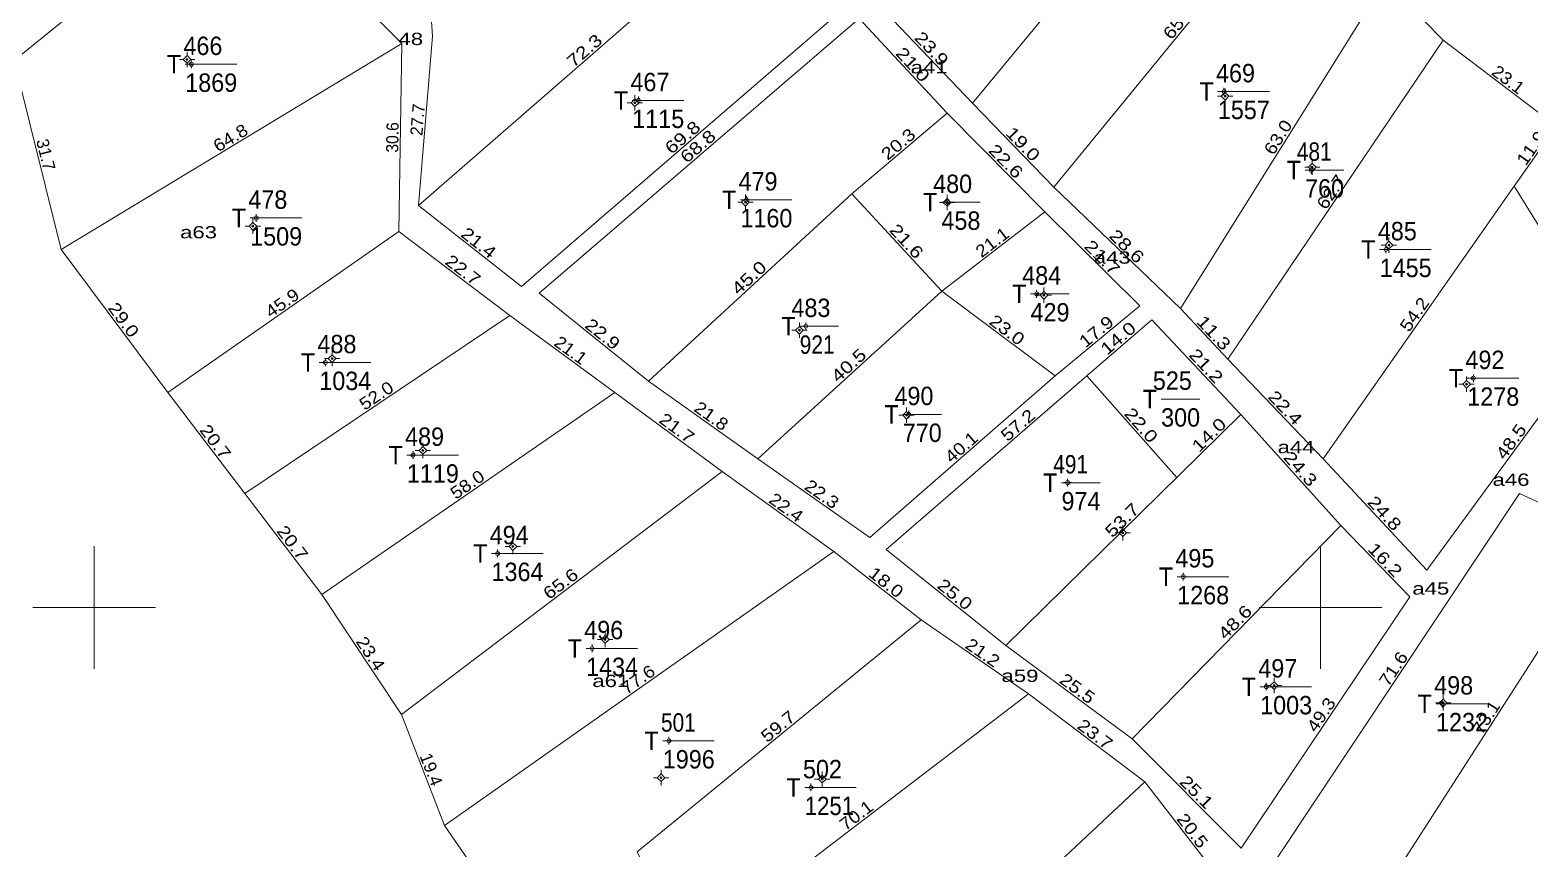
# Model space of a CAD drawing. Header units: metres. Extents: x 399620 to 400794, y 48506 to 49842.
# Drawn here: x 400189.5 to 400434.2, y 48960.7 to 49094.1 of the extents above; entities that cross this region are included whole.
import ezdxf
from ezdxf.enums import TextEntityAlignment as Align

# ---------------------------------------------------------------- set-up
doc = ezdxf.new("R2010")
doc.units = ezdxf.units.M
doc.header["$LTSCALE"] = 0.8
for name, color, linetype, lineweight in [('11', 7, 'Continuous', 13), ('15', 7, 'Continuous', 13), ('22', 7, 'Continuous', 13), ('51', 7, 'Continuous', 13), ('63', 7, 'Continuous', 13)]:
    doc.layers.add(name, color=color, linetype=linetype, lineweight=lineweight)
doc.layers.add('50', color=7, linetype='Continuous')

msp = doc.modelspace()

# ---------------------------------------------------------------- hatches: boundary and pattern name
at = {"layer": '11'}
for points in [[(400215.2851, 49089.3595, 1), (400214.9851, 49089.3595, 1)], [(400288.3284, 49082.2938, 1), (400288.0284, 49082.2938, 1)], [(400384.5849, 49083.3685, 1), (400384.2849, 49083.3685, 1)], [(400398.8105, 49071.7753, 1), (400398.5105, 49071.7753, 1)], [(400306.3466, 49066.0676, 1), (400306.0466, 49066.0676, 1)], [(400339.245, 49066.0302, 1), (400338.945, 49066.0302, 1)], [(400226.03, 49062.1646, 1), (400225.73, 49062.1646, 1)], [(400411.3141, 49059.0862, 1), (400411.0141, 49059.0862, 1)], [(400355.0214, 49050.9201, 1), (400354.7214, 49050.9201, 1)], [(400315.1576, 49045.2142, 1), (400314.8576, 49045.2142, 1)], [(400238.9547, 49040.5835, 1), (400238.6547, 49040.5835, 1)], [(400423.9511, 49036.4132, 1), (400423.6511, 49036.4132, 1)], [(400332.648, 49031.3638, 1), (400332.348, 49031.3638, 1)], [(400253.7593, 49025.6286, 1), (400253.4593, 49025.6286, 1)], [(400367.8973, 49012.1923, 1), (400367.5973, 49012.1923, 1)], [(400268.4357, 49009.9504, 1), (400268.1357, 49009.9504, 1)], [(400283.4917, 48994.8235, 1), (400283.1917, 48994.8235, 1)], [(400392.5766, 48987.2815, 1), (400392.2766, 48987.2815, 1)], [(400420.1489, 48984.4598, 1), (400419.8489, 48984.4598, 1)], [(400292.5887, 48972.2696, 1), (400292.2887, 48972.2696, 1)], [(400318.8747, 48972.0512, 1), (400318.5747, 48972.0512, 1)]]:
    msp.add_hatch(color=256, dxfattribs=at).paths.add_polyline_path(points)
at = {"layer": '51'}
for points in [[(400215.9244, 49088.5702, 1), (400215.7744, 49088.5702, 1)], [(400384.325, 49084.1152, 1), (400384.175, 49084.1152, 1)], [(400288.824, 49082.6706, 1), (400288.674, 49082.6706, 1)], [(400398.5562, 49071.3305, 1), (400398.4062, 49071.3305, 1)], [(400306.4685, 49066.4794, 1), (400306.3185, 49066.4794, 1)], [(400339.243, 49066.08, 1), (400339.093, 49066.08, 1)], [(400226.5174, 49063.5097, 1), (400226.3674, 49063.5097, 1)], [(400410.7181, 49058.37, 1), (400410.5681, 49058.37, 1)], [(400353.7698, 49051.1347, 1), (400353.6198, 49051.1347, 1)], [(400316.1346, 49045.87, 1), (400315.9846, 49045.87, 1)], [(400237.7835, 49039.9553, 1), (400237.6335, 49039.9553, 1)], [(400425.0013, 49037.3896, 1), (400424.8513, 49037.3896, 1)], [(400332.9351, 49031.4997, 1), (400332.7851, 49031.4997, 1)], [(400252.0738, 49024.8649, 1), (400251.9238, 49024.8649, 1)], [(400358.8228, 49020.3654, 1), (400358.6728, 49020.3654, 1)], [(400265.8728, 49008.83, 1), (400265.7228, 49008.83, 1)], [(400377.6995, 49005.0449, 1), (400377.5495, 49005.0449, 1)], [(400281.2979, 48993.3349, 1), (400281.1479, 48993.3349, 1)], [(400391.2249, 48987.1047, 1), (400391.0749, 48987.1047, 1)], [(400419.9065, 48984.33, 1), (400419.7565, 48984.33, 1)], [(400293.8062, 48978.2819, 1), (400293.6562, 48978.2819, 1)], [(400316.9632, 48970.6845, 1), (400316.8132, 48970.6845, 1)]]:
    msp.add_hatch(color=256, dxfattribs=at).paths.add_polyline_path(points)

# ---------------------------------------------------------------- linework, layer by layer
at = {"layer": '11'}
for p, q in [((400214.51, 49089.36), (400213.89, 49089.36)), ((400215.14, 49090.61), (400215.14, 49089.98)), ((400215.14, 49088.73), (400215.14, 49088.11)), ((400216.39, 49089.36), (400215.76, 49089.36)), ((400384.44, 49084.62), (400384.44, 49083.99)), ((400287.55, 49082.29), (400286.93, 49082.29)), ((400288.18, 49083.54), (400288.18, 49082.92)), ((400288.18, 49081.67), (400288.18, 49081.04)), ((400289.43, 49082.29), (400288.8, 49082.29)), ((400383.81, 49083.37), (400383.19, 49083.37)), ((400384.44, 49082.74), (400384.44, 49082.12)), ((400385.69, 49083.37), (400385.06, 49083.37)), ((400398.04, 49071.78), (400397.41, 49071.78)), ((400398.66, 49073.03), (400398.66, 49072.4)), ((400399.91, 49071.78), (400399.29, 49071.78)), ((400398.66, 49071.15), (400398.66, 49070.53)), ((400306.2, 49067.32), (400306.2, 49066.69)), ((400339.1, 49067.28), (400339.1, 49066.66)), ((400305.57, 49066.07), (400304.95, 49066.07)), ((400306.2, 49065.44), (400306.2, 49064.82)), ((400307.45, 49066.07), (400306.82, 49066.07)), ((400338.47, 49066.03), (400337.85, 49066.03)), ((400339.1, 49065.41), (400339.1, 49064.78)), ((400340.35, 49066.03), (400339.72, 49066.03)), ((400225.26, 49062.16), (400224.63, 49062.16)), ((400225.88, 49063.41), (400225.88, 49062.79)), ((400227.13, 49062.16), (400226.51, 49062.16)), ((400225.88, 49061.54), (400225.88, 49060.91)), ((400411.16, 49060.34), (400411.16, 49059.71)), ((400410.54, 49059.09), (400409.91, 49059.09)), ((400411.16, 49058.46), (400411.16, 49057.84)), ((400412.41, 49059.09), (400411.79, 49059.09)), ((400354.87, 49052.17), (400354.87, 49051.55)), ((400354.25, 49050.92), (400353.62, 49050.92)), ((400354.87, 49050.3), (400354.87, 49049.67)), ((400356.12, 49050.92), (400355.5, 49050.92)), ((400314.38, 49045.21), (400313.76, 49045.21)), ((400315.01, 49046.46), (400315.01, 49045.84)), ((400316.26, 49045.21), (400315.63, 49045.21)), ((400315.01, 49044.59), (400315.01, 49043.96)), ((400238.18, 49040.58), (400237.55, 49040.58)), ((400238.8, 49041.83), (400238.8, 49041.21)), ((400238.8, 49039.96), (400238.8, 49039.33)), ((400240.05, 49040.58), (400239.43, 49040.58)), ((400423.8, 49037.66), (400423.8, 49037.04)), ((400423.18, 49036.41), (400422.55, 49036.41)), ((400423.8, 49035.79), (400423.8, 49035.16)), ((400425.05, 49036.41), (400424.43, 49036.41)), ((400332.5, 49032.61), (400332.5, 49031.99)), ((400331.87, 49031.36), (400331.25, 49031.36)), ((400332.5, 49030.74), (400332.5, 49030.11)), ((400333.75, 49031.36), (400333.12, 49031.36)), ((400252.98, 49025.63), (400252.36, 49025.63)), ((400253.61, 49026.88), (400253.61, 49026.25)), ((400254.86, 49025.63), (400254.23, 49025.63)), ((400253.61, 49025), (400253.61, 49024.38)), ((400367.75, 49013.44), (400367.75, 49012.82)), ((400268.29, 49011.2), (400268.29, 49010.58)), ((400367.12, 49012.19), (400366.5, 49012.19)), ((400367.75, 49011.57), (400367.75, 49010.94)), ((400369, 49012.19), (400368.37, 49012.19)), ((400267.66, 49009.95), (400267.04, 49009.95)), ((400268.29, 49009.33), (400268.29, 49008.7)), ((400269.54, 49009.95), (400268.91, 49009.95)), ((400283.34, 48996.07), (400283.34, 48995.45)), ((400282.72, 48994.82), (400282.09, 48994.82)), ((400283.34, 48994.2), (400283.34, 48993.57)), ((400284.59, 48994.82), (400283.97, 48994.82)), ((400392.43, 48988.53), (400392.43, 48987.91)), ((400391.8, 48987.28), (400391.18, 48987.28)), ((400392.43, 48986.66), (400392.43, 48986.03)), ((400393.68, 48987.28), (400393.05, 48987.28)), ((400419.37, 48984.46), (400418.75, 48984.46)), ((400420, 48985.71), (400420, 48985.08)), ((400420, 48983.83), (400420, 48983.21)), ((400421.25, 48984.46), (400420.62, 48984.46)), ((400291.81, 48972.27), (400291.19, 48972.27)), ((400292.44, 48973.52), (400292.44, 48972.89)), ((400292.44, 48971.64), (400292.44, 48971.02)), ((400293.69, 48972.27), (400293.06, 48972.27)), ((400318.1, 48972.05), (400317.47, 48972.05)), ((400318.72, 48973.3), (400318.72, 48972.68)), ((400318.72, 48971.43), (400318.72, 48970.8)), ((400319.97, 48972.05), (400319.35, 48972.05))]:
    msp.add_line(p, q, dxfattribs=at)
for points in [[(400215.14, 49089.98), (400214.51, 49089.36), (400215.14, 49088.73), (400215.76, 49089.36)], [(400384.44, 49083.99), (400383.81, 49083.37), (400384.44, 49082.74), (400385.06, 49083.37)], [(400288.18, 49082.92), (400287.55, 49082.29), (400288.18, 49081.67), (400288.8, 49082.29)], [(400398.66, 49072.4), (400398.04, 49071.78), (400398.66, 49071.15), (400399.29, 49071.78)], [(400306.2, 49066.69), (400305.57, 49066.07), (400306.2, 49065.44), (400306.82, 49066.07)], [(400339.1, 49066.66), (400338.47, 49066.03), (400339.1, 49065.41), (400339.72, 49066.03)], [(400225.88, 49062.79), (400225.26, 49062.16), (400225.88, 49061.54), (400226.51, 49062.16)], [(400411.16, 49059.71), (400410.54, 49059.09), (400411.16, 49058.46), (400411.79, 49059.09)], [(400354.87, 49051.55), (400354.25, 49050.92), (400354.87, 49050.3), (400355.5, 49050.92)], [(400315.01, 49045.84), (400314.38, 49045.21), (400315.01, 49044.59), (400315.63, 49045.21)], [(400238.8, 49041.21), (400238.18, 49040.58), (400238.8, 49039.96), (400239.43, 49040.58)], [(400423.8, 49037.04), (400423.18, 49036.41), (400423.8, 49035.79), (400424.43, 49036.41)], [(400332.5, 49031.99), (400331.87, 49031.36), (400332.5, 49030.74), (400333.12, 49031.36)], [(400253.61, 49026.25), (400252.98, 49025.63), (400253.61, 49025), (400254.23, 49025.63)], [(400268.29, 49010.58), (400267.66, 49009.95), (400268.29, 49009.33), (400268.91, 49009.95)], [(400367.75, 49012.82), (400367.12, 49012.19), (400367.75, 49011.57), (400368.37, 49012.19)], [(400283.34, 48995.45), (400282.72, 48994.82), (400283.34, 48994.2), (400283.97, 48994.82)], [(400392.43, 48987.91), (400391.8, 48987.28), (400392.43, 48986.66), (400393.05, 48987.28)], [(400420, 48985.08), (400419.37, 48984.46), (400420, 48983.83), (400420.62, 48984.46)], [(400292.44, 48972.89), (400291.81, 48972.27), (400292.44, 48971.64), (400293.06, 48972.27)], [(400318.72, 48972.68), (400318.1, 48972.05), (400318.72, 48971.43), (400319.35, 48972.05)]]:
    msp.add_lwpolyline(points, close=True, dxfattribs=at)
for centre in [(400215.1351, 49089.3595), (400288.1784, 49082.2938), (400384.4349, 49083.3685), (400398.6605, 49071.7753), (400306.1966, 49066.0676), (400339.095, 49066.0302), (400225.88, 49062.1646), (400411.1641, 49059.0862), (400354.8714, 49050.9201), (400315.0076, 49045.2142), (400238.8047, 49040.5835), (400423.8011, 49036.4132), (400332.498, 49031.3638), (400253.6093, 49025.6286), (400367.7473, 49012.1923), (400268.2857, 49009.9504), (400283.3417, 48994.8235), (400392.4266, 48987.2815), (400419.9989, 48984.4598), (400292.4387, 48972.2696), (400318.7247, 48972.0512)]:
    msp.add_circle(centre, 0.15, dxfattribs=at)
at = {"layer": '15'}
for p, q in [((400214.85, 49088.57), (400223.25, 49088.57)), ((400383.25, 49084.12), (400391.65, 49084.12)), ((400287.75, 49082.67), (400296.15, 49082.67)), ((400397.48, 49071.33), (400403.78, 49071.33)), ((400305.39, 49066.48), (400313.79, 49066.48)), ((400338.17, 49066.08), (400344.47, 49066.08)), ((400225.44, 49063.51), (400233.84, 49063.51)), ((400409.64, 49058.37), (400418.04, 49058.37)), ((400352.7, 49051.14), (400359, 49051.14)), ((400315.06, 49045.87), (400321.36, 49045.87)), ((400236.71, 49039.96), (400245.11, 49039.96)), ((400423.93, 49037.39), (400432.33, 49037.39)), ((400374, 49034), (400380.3, 49034)), ((400331.86, 49031.5), (400338.16, 49031.5)), ((400251, 49024.86), (400259.4, 49024.86)), ((400357.75, 49020.36), (400364.05, 49020.36)), ((400264.8, 49008.83), (400273.2, 49008.83)), ((400376.62, 49005.04), (400385.02, 49005.04)), ((400280.22, 48993.34), (400288.62, 48993.34)), ((400390.15, 48987.1), (400398.55, 48987.1)), ((400418.83, 48984.33), (400427.23, 48984.33)), ((400292.73, 48978.28), (400301.13, 48978.28)), ((400315.89, 48970.68), (400324.29, 48970.68))]:
    msp.add_line(p, q, dxfattribs=at)
at = {"layer": '22'}
for p, q in [((400252.87, 49065.53), (400307.47, 49113.02)), ((400194.64, 49058.36), (400250.15, 49091.94)), ((400339.09, 49080.59), (400355.05, 49064.51)), ((400290.41, 49036.91), (400323.56, 49067.47)), ((400400.4, 49024.27), (400431.57, 49068.68)), ((400446.04, 49045.3), (400431.57, 49068.68)), ((400338.26, 49051.57), (400355.05, 49064.51)), ((400211.99, 49035.08), (400194.64, 49058.36)), ((400308.23, 49024.27), (400338.26, 49051.57)), ((400267.81, 49047.59), (400224.56, 49018.61)), ((400372.5, 49046.92), (400387.01, 49031.46)), ((400361.9, 49037.76), (400376.5, 49021.28)), ((400237.14, 49002.14), (400284.92, 49035.08)), ((400308.23, 49024.27), (400290.41, 49036.91)), ((400387.01, 49031.46), (400403.29, 49013.4)), ((400302.41, 49022.21), (400250.11, 48982.58)), ((400369.28, 48978.63), (400403.29, 49013.4)), ((400407.99, 48950.08), (400447.55, 49011.65)), ((400371.35, 48971.61), (400314.66, 48918.52))]:
    msp.add_line(p, q, dxfattribs=at)
for points in [[(400294.63, 49131.63), (400311.05, 49115.31), (400326.74, 49099.57), (400343.24, 49082.2), (400356.49, 49068.53), (400377.15, 49048.73), (400384.87, 49040.47), (400400.4, 49024.27)], [(400343.24, 49082.2), (400382.38, 49129.54), (400398.24, 49119.5)], [(400194.64, 49058.36), (400186.97, 49089.17), (400223.46, 49118.78)], [(400223.46, 49118.78), (400250.15, 49091.94), (400249.7, 49061.3), (400211.99, 49035.08), (400224.56, 49018.61), (400237.14, 49002.14)], [(400410.53, 49102.19), (400398.24, 49119.5), (400356.49, 49068.53)], [(400307.47, 49113.02), (400322.59, 49097.9), (400269.71, 49052.32), (400252.87, 49065.53)], [(400252.87, 49065.53), (400255.19, 49093.15), (400254.65, 49101.26)], [(400384.87, 49040.47), (400419.97, 49092.47), (400410.53, 49102.19), (400377.15, 49048.73)], [(400290.41, 49036.91), (400272.55, 49051.25), (400324.77, 49096.05), (400339.09, 49080.59)], [(400419.97, 49092.47), (400438.46, 49078.5), (400431.57, 49068.68)], [(400356.73, 49037.76), (400338.26, 49051.57), (400323.56, 49067.47), (400339.09, 49080.59)], [(400355.05, 49064.51), (400370.52, 49049.18), (400356.73, 49037.76)], [(400249.7, 49061.3), (400267.81, 49047.59), (400284.92, 49035.08), (400302.41, 49022.21), (400320.62, 49009.16), (400334.87, 48998.01), (400352.35, 48985.93), (400371.35, 48971.61)], [(400361.9, 49037.76), (400372.5, 49046.92), (400361.9, 49037.76)], [(400400.4, 49024.27), (400417.32, 49006.1), (400446.04, 49045.3)], [(400356.73, 49037.76), (400326.48, 49011.43), (400308.23, 49024.27)], [(400348.7, 48993.81), (400329.18, 49009.48), (400361.9, 49037.76)], [(400387.01, 49031.46), (400377.02, 49021.65), (400387.01, 49031.46)], [(400369.28, 48978.63), (400348.7, 48993.81), (400377.02, 49021.65)], [(400447.55, 49011.65), (400432.43, 49018.58), (400392.78, 48958.92), (400407.99, 48950.08)], [(400403.29, 49013.4), (400414.56, 49001.73), (400387.06, 48960.81), (400369.28, 48978.63)], [(400278.4, 48933.68), (400257.13, 48964.46), (400320.62, 49009.16)], [(400257.13, 48964.46), (400250.11, 48982.58), (400237.14, 49002.14)], [(400296.6, 48943.36), (400288.56, 48960.21), (400334.87, 48998.01)], [(400350.91, 48903.36), (400314.66, 48918.52), (400278.4, 48933.68), (400296.6, 48943.36), (400352.35, 48985.93)], [(400371.35, 48971.61), (400383.88, 48955.33), (400350.91, 48903.36)]]:
    msp.add_lwpolyline(points, dxfattribs=at)
at = {"layer": '51'}
for p, q in [((400215.85, 49089.2), (400215.85, 49088.88)), ((400215.54, 49088.57), (400215.22, 49088.57)), ((400215.85, 49088.26), (400215.85, 49087.95)), ((400216.47, 49088.57), (400216.16, 49088.57)), ((400383.94, 49084.12), (400383.63, 49084.12)), ((400384.25, 49084.74), (400384.25, 49084.43)), ((400384.25, 49083.8), (400384.25, 49083.49)), ((400384.88, 49084.12), (400384.56, 49084.12)), ((400288.44, 49082.67), (400288.12, 49082.67)), ((400288.75, 49083.3), (400288.75, 49082.98)), ((400288.75, 49082.36), (400288.75, 49082.05)), ((400289.37, 49082.67), (400289.06, 49082.67)), ((400398.48, 49071.96), (400398.48, 49071.64)), ((400398.17, 49071.33), (400397.86, 49071.33)), ((400398.48, 49071.02), (400398.48, 49070.71)), ((400399.11, 49071.33), (400398.79, 49071.33)), ((400306.39, 49067.1), (400306.39, 49066.79)), ((400339.17, 49066.71), (400339.17, 49066.39)), ((400306.08, 49066.48), (400305.77, 49066.48)), ((400306.39, 49066.17), (400306.39, 49065.85)), ((400307.02, 49066.48), (400306.71, 49066.48)), ((400338.86, 49066.08), (400338.54, 49066.08)), ((400339.17, 49065.77), (400339.17, 49065.46)), ((400339.79, 49066.08), (400339.48, 49066.08)), ((400226.13, 49063.51), (400225.82, 49063.51)), ((400226.44, 49064.13), (400226.44, 49063.82)), ((400226.44, 49063.2), (400226.44, 49062.88)), ((400227.07, 49063.51), (400226.76, 49063.51)), ((400410.33, 49058.37), (400410.02, 49058.37)), ((400410.64, 49059), (400410.64, 49058.68)), ((400410.64, 49058.06), (400410.64, 49057.75)), ((400411.27, 49058.37), (400410.96, 49058.37)), ((400353.38, 49051.13), (400353.07, 49051.13)), ((400353.69, 49051.76), (400353.69, 49051.45)), ((400353.69, 49050.82), (400353.69, 49050.51)), ((400354.32, 49051.13), (400354.01, 49051.13)), ((400315.75, 49045.87), (400315.43, 49045.87)), ((400316.06, 49046.5), (400316.06, 49046.18)), ((400316.06, 49045.56), (400316.06, 49045.25)), ((400316.68, 49045.87), (400316.37, 49045.87)), ((400237.4, 49039.96), (400237.08, 49039.96)), ((400237.71, 49040.58), (400237.71, 49040.27)), ((400238.33, 49039.96), (400238.02, 49039.96)), ((400237.71, 49039.64), (400237.71, 49039.33)), ((400424.61, 49037.39), (400424.3, 49037.39)), ((400424.93, 49038.01), (400424.93, 49037.7)), ((400425.55, 49037.39), (400425.24, 49037.39)), ((400424.93, 49037.08), (400424.93, 49036.76)), ((400332.55, 49031.5), (400332.24, 49031.5)), ((400332.86, 49032.12), (400332.86, 49031.81)), ((400332.86, 49031.19), (400332.86, 49030.87)), ((400333.49, 49031.5), (400333.17, 49031.5)), ((400252, 49025.49), (400252, 49025.18)), ((400251.69, 49024.86), (400251.37, 49024.86)), ((400252, 49024.55), (400252, 49024.24)), ((400252.62, 49024.86), (400252.31, 49024.86)), ((400358.44, 49020.37), (400358.12, 49020.37)), ((400358.75, 49020.99), (400358.75, 49020.68)), ((400359.37, 49020.37), (400359.06, 49020.37)), ((400358.75, 49020.05), (400358.75, 49019.74)), ((400265.49, 49008.83), (400265.17, 49008.83)), ((400265.8, 49009.46), (400265.8, 49009.14)), ((400265.8, 49008.52), (400265.8, 49008.21)), ((400266.42, 49008.83), (400266.11, 49008.83)), ((400377.62, 49005.67), (400377.62, 49005.36)), ((400377.31, 49005.04), (400377, 49005.04)), ((400377.62, 49004.73), (400377.62, 49004.42)), ((400378.25, 49005.04), (400377.94, 49005.04)), ((400280.91, 48993.33), (400280.6, 48993.33)), ((400281.22, 48993.96), (400281.22, 48993.65)), ((400281.85, 48993.33), (400281.54, 48993.33)), ((400281.22, 48993.02), (400281.22, 48992.71)), ((400390.84, 48987.1), (400390.53, 48987.1)), ((400391.15, 48987.73), (400391.15, 48987.42)), ((400391.15, 48986.79), (400391.15, 48986.48)), ((400391.78, 48987.1), (400391.46, 48987.1)), ((400419.52, 48984.33), (400419.21, 48984.33)), ((400419.83, 48984.96), (400419.83, 48984.64)), ((400419.83, 48984.02), (400419.83, 48983.71)), ((400420.46, 48984.33), (400420.14, 48984.33)), ((400293.73, 48978.91), (400293.73, 48978.59)), ((400293.42, 48978.28), (400293.11, 48978.28)), ((400293.73, 48977.97), (400293.73, 48977.66)), ((400294.36, 48978.28), (400294.04, 48978.28)), ((400316.89, 48971.31), (400316.89, 48971)), ((400316.58, 48970.68), (400316.26, 48970.68)), ((400316.89, 48970.37), (400316.89, 48970.06)), ((400317.51, 48970.68), (400317.2, 48970.68))]:
    msp.add_line(p, q, dxfattribs=at)
for centre, radius in [((400215.8494, 49088.5702), 0.3125), ((400215.8494, 49088.5702), 0.075), ((400384.25, 49084.1152), 0.3125), ((400384.25, 49084.1152), 0.075), ((400288.749, 49082.6706), 0.3125), ((400288.749, 49082.6706), 0.075), ((400398.4812, 49071.3305), 0.3125), ((400398.4812, 49071.3305), 0.075), ((400306.3935, 49066.4794), 0.3125), ((400306.3935, 49066.4794), 0.075), ((400339.168, 49066.08), 0.3125), ((400339.168, 49066.08), 0.075), ((400226.4424, 49063.5097), 0.3125), ((400226.4424, 49063.5097), 0.075), ((400410.6431, 49058.37), 0.3125), ((400410.6431, 49058.37), 0.075), ((400353.6948, 49051.1347), 0.3125), ((400353.6948, 49051.1347), 0.075), ((400316.0596, 49045.87), 0.3125), ((400316.0596, 49045.87), 0.075), ((400237.7085, 49039.9553), 0.3125), ((400237.7085, 49039.9553), 0.075), ((400424.9263, 49037.3896), 0.3125), ((400424.9263, 49037.3896), 0.075), ((400332.8601, 49031.4997), 0.3125), ((400332.8601, 49031.4997), 0.075), ((400251.9988, 49024.8649), 0.3125), ((400251.9988, 49024.8649), 0.075), ((400358.7478, 49020.3654), 0.3125), ((400358.7478, 49020.3654), 0.075), ((400265.7978, 49008.83), 0.3125), ((400265.7978, 49008.83), 0.075), ((400377.6245, 49005.0449), 0.3125), ((400377.6245, 49005.0449), 0.075), ((400281.2229, 48993.3349), 0.3125), ((400281.2229, 48993.3349), 0.075), ((400391.1499, 48987.1047), 0.3125), ((400391.1499, 48987.1047), 0.075), ((400419.8315, 48984.33), 0.3125), ((400419.8315, 48984.33), 0.075), ((400293.7312, 48978.2819), 0.3125), ((400293.7312, 48978.2819), 0.075), ((400316.8882, 48970.6845), 0.3125), ((400316.8882, 48970.6845), 0.075)]:
    msp.add_circle(centre, radius, dxfattribs=at)
at = {"layer": '63'}
for p, q in [((400200, 48990), (400200, 49010)), ((400400, 48990), (400400, 49010)), ((400190, 49000), (400210, 49000)), ((400390, 49000), (400410, 49000))]:
    msp.add_line(p, q, dxfattribs=at)

# ---------------------------------------------------------------- texts
at = {"layer": '15'}
for s, width, p in [('466', 0.95, (400214.55, 49090.07)), ('T', 0.95, (400211.85, 49087.07)), ('469', 0.95, (400382.95, 49085.62)), ('1869', 0.95, (400214.85, 49084.07)), ('467', 0.95, (400287.45, 49084.17)), ('T', 0.95, (400284.75, 49081.17)), ('T', 0.95, (400380.25, 49082.62)), ('1557', 0.95, (400383.25, 49079.62)), ('1115', 0.95, (400287.75, 49078.17)), ('481', 0.85, (400396.13, 49072.83)), ('T', 0.95, (400394.48, 49069.83)), ('479', 0.95, (400305.09, 49067.98)), ('480', 0.95, (400336.82, 49067.58)), ('760', 0.95, (400397.48, 49066.83)), ('478', 0.95, (400225.14, 49065.01)), ('T', 0.95, (400302.39, 49064.98)), ('T', 0.95, (400335.17, 49064.58)), ('T', 0.95, (400222.44, 49062.01)), ('1160', 0.95, (400305.39, 49061.98)), ('458', 0.95, (400338.17, 49061.58)), ('1509', 0.95, (400225.44, 49059.01)), ('485', 0.95, (400409.34, 49059.87)), ('T', 0.95, (400406.64, 49056.87)), ('1455', 0.95, (400409.64, 49053.87)), ('484', 0.95, (400351.34, 49052.64)), ('T', 0.95, (400349.7, 49049.64)), ('483', 0.95, (400313.71, 49047.37)), ('429', 0.95, (400352.7, 49046.64)), ('T', 0.95, (400312.06, 49044.37)), ('488', 0.95, (400236.41, 49041.46)), ('921', 0.85, (400315.06, 49041.37)), ('T', 0.95, (400233.71, 49038.46)), ('492', 0.95, (400423.63, 49038.89)), ('1034', 0.95, (400236.71, 49035.46)), ('525', 0.95, (400372.65, 49035.5)), ('T', 0.95, (400420.93, 49035.89)), ('490', 0.95, (400330.51, 49033)), ('T', 0.95, (400371, 49032.5)), ('1278', 0.95, (400423.93, 49032.89)), ('T', 0.95, (400328.86, 49030)), ('300', 0.95, (400374, 49029.5)), ('770', 0.95, (400331.86, 49027)), ('489', 0.95, (400250.7, 49026.36)), ('T', 0.95, (400248, 49023.36)), ('1119', 0.95, (400251, 49020.36)), ('491', 0.85, (400356.4, 49021.86)), ('T', 0.95, (400354.75, 49018.86)), ('974', 0.95, (400357.75, 49015.86)), ('494', 0.95, (400264.5, 49010.33)), ('T', 0.95, (400261.8, 49007.33)), ('495', 0.95, (400376.32, 49006.54)), ('1364', 0.95, (400264.8, 49004.33)), ('T', 0.95, (400373.62, 49003.54)), ('1268', 0.95, (400376.62, 49000.54)), ('496', 0.95, (400279.92, 48994.84)), ('T', 0.95, (400277.22, 48991.84)), ('1434', 0.95, (400280.22, 48988.84)), ('497', 0.95, (400389.85, 48988.6)), ('T', 0.95, (400387.15, 48985.6)), ('498', 0.95, (400418.53, 48985.83)), ('1003', 0.95, (400390.15, 48982.6)), ('T', 0.95, (400415.83, 48982.83)), ('501', 0.85, (400292.43, 48979.78)), ('1232', 0.95, (400418.83, 48979.83)), ('T', 0.95, (400289.73, 48976.78)), ('1996', 0.95, (400292.73, 48973.78)), ('502', 0.95, (400315.59, 48972.18)), ('T', 0.95, (400312.89, 48969.18)), ('1251', 0.9, (400315.89, 48966.18))]:
    msp.add_text(s, height=3, dxfattribs=dict(at, width=width)).set_placement(p)
at = {"layer": '50', "width": 1.35}
for s, p in [('48  ', (400252.635, 49091.7)), ('48  ', (400252.635, 49091.7)), ('48  ', (400252.635, 49091.7)), ('a41  ', (400337.165, 49087.08)), ('a41  ', (400337.165, 49087.08)), ('a41  ', (400337.165, 49087.08)), ('a63  ', (400218.025, 49060.19)), ('a43  ', (400367.025, 49056.06)), ('a43  ', (400367.025, 49056.06)), ('a43  ', (400367.025, 49056.06)), ('a44  ', (400397.005, 49025.16)), ('a46  ', (400432.065, 49019.85)), ('a46  ', (400432.065, 49019.85)), ('a45  ', (400418.985, 49002.12)), ('a45  ', (400418.985, 49002.12)), ('a61  ', (400285.255, 48987.05)), ('a59  ', (400351.985, 48987.88)), ('a59  ', (400351.985, 48987.88))]:
    msp.add_text(s, height=2, dxfattribs=at).set_placement(p, align=Align.CENTER)
at = {"layer": '63'}
for s, height, rotation, width, p in [('65.8', 2, 50.679, 1.2, (400377.658, 49094.8413)), ('23.9', 1.99, 313.529, 1.25, (400335.8555, 49090.4103)), ('72.3', 1.99, 41.016, 1.25, (400280.617, 49090.0592)), ('21.0', 2, 312.808, 1.25, (400332.7807, 49087.8445)), ('23.1', 2, 322.927, 1.1, (400429.9972, 49085.271)), ('30.6', 2, 89.159, 0.95, (400249.6266, 49076.6303)), ('69.8', 2, 40.76, 1.25, (400296.6121, 49075.9012)), ('63.0', 2, 58.02, 1.15, (400393.9186, 49076.1504)), ('64.8', 2, 31.171, 1.15, (400222.7574, 49075.7215)), ('68.8', 2, 40.627, 1.25, (400299.1089, 49074.4381)), ('20.3', 1.99, 40.192, 1.2, (400331.7729, 49074.7998)), ('19.0', 2, 314.106, 1.25, (400350.7577, 49074.876)), ('11.9', 2, 54.945, 1.15, (400435.1752, 49074.3356)), ('22.6', 2, 314.785, 1.25, (400347.9822, 49072.0594)), ('62.7', 2, 55.981, 1.15, (400402.5522, 49067.1955)), ('21.4', 2, 321.888, 1.2, (400262.0928, 49058.6718)), ('21.6', 2, 312.754, 1.25, (400331.7578, 49059.0438)), ('21.1', 2, 37.621, 1.15, (400347.0796, 49058.7502)), ('21.7', 2, 315.26, 1.3, (400363.7011, 49056.3612)), ('28.6', 2, 316.218, 1.25, (400367.7181, 49058.1851)), ('22.7', 2, 322.873, 1.2, (400259.5414, 49054.2282)), ('45.0', 2, 42.672, 1.25, (400307.4622, 49053.0359)), ('29.0', 2, 306.696, 1.2, (400204.0021, 49046.3076)), ('45.9', 1.99, 34.811, 1.15, (400231.237, 49048.8257)), ('54.2', 2, 54.936, 1.15, (400416.1352, 49047.2205)), ('23.0', 2, 323.215, 1.2, (400348.2712, 49044.4626)), ('17.9', 2, 39.629, 1.2, (400364.0722, 49044.2236)), ('11.3', 2, 313.065, 1.25, (400381.8686, 49044.1178)), ('22.9', 2, 321.239, 1.2, (400282.2939, 49043.8114)), ('14.0', 2, 40.686, 1.25, (400367.6481, 49043.142)), ('21.1', 2, 323.828, 1.1, (400277.1348, 49041.1452)), ('40.5', 2, 42.274, 1.25, (400323.7123, 49038.7539)), ('21.2', 2, 313.184, 1.25, (400380.6176, 49038.7093)), ('52.0', 2, 33.824, 1.15, (400246.5784, 49033.7212)), ('22.4', 2, 313.79, 1.25, (400393.5251, 49031.882)), ('21.8', 2, 324.651, 1.15, (400300.0715, 49030.4277)), ('22.0', 2, 311.526, 1.25, (400369.9978, 49029.0729)), ('21.7', 1.99, 323.653, 1.2, (400294.4353, 49028.4576)), ('57.2', 2, 40.836, 1.2, (400351.2961, 49028.9932)), ('14.0', 1.99, 44.479, 1.25, (400382.5028, 49027.4485)), ('48.5', 2, 53.772, 1.2, (400431.8742, 49026.469)), ('20.7', 2, 307.351, 1.2, (400218.9716, 49026.4267)), ('40.1', 2, 41.037, 1.15, (400342.0685, 49025.3877)), ('24.3', 2, 312.033, 1.25, (400395.9775, 49021.9645)), ('58.0', 2, 34.583, 1.15, (400261.4274, 49019.2445)), ('22.3', 2, 324.871, 1.15, (400318.1046, 49017.6905)), ('22.4', 2, 324.373, 1.15, (400312.2725, 49015.5049)), ('24.8', 2, 312.96, 1.25, (400409.7113, 49014.7065)), ('53.7', 2, 44.502, 1.25, (400368.3491, 49013.5364)), ('20.7', 2, 307.373, 1.2, (400231.5529, 49009.957)), ('16.2', 2, 314.001, 1.25, (400409.8105, 49007.0847)), ('65.6', 2, 37.153, 1.2, (400276.6761, 49003.092)), ('18.0', 1.99, 321.958, 1.2, (400328.5418, 49003.3455)), ('25.0', 2, 321.244, 1.2, (400339.754, 49001.3817)), ('48.6', 1.99, 45.633, 1.25, (400386.7506, 48996.9242)), ('23.4', 2, 303.548, 1.15, (400244.2422, 48991.9626)), ('21.2', 2, 325.353, 1.15, (400344.3415, 48991.8322)), ('71.6', 2, 56.392, 1.15, (400412.7189, 48989.4665)), ('77.6', 2, 35.147, 1.15, (400289.2693, 48987.46)), ('25.5', 2, 323.587, 1.2, (400359.7564, 48986.0249)), ('49.3', 2, 56.097, 1.15, (400400.9322, 48981.9922)), ('73.1', 2, 57.278, 1.1, (400427.8663, 48981.5644)), ('59.7', 2, 39.223, 1.2, (400312.1627, 48979.8618)), ('23.7', 2, 322.995, 1.2, (400362.6281, 48978.5594)), ('19.4', 2, 291.177, 1.05, (400254.0378, 48973.2613)), ('25.1', 2, 314.936, 1.2, (400379.0834, 48969.2313)), ('70.1', 2, 37.365, 1.15, (400324.9031, 48965.3455)), ('20.5', 2, 307.584, 1.2, (400378.3196, 48963.0449))]:
    msp.add_text(s, height=height, rotation=rotation, dxfattribs=dict(at, width=width)).set_placement(p, align=Align.CENTER)
for s, rotation, p in [('27.7', 85.199, (400253.7351, 49079.4413)), ('31.7', 283.979, (400191.1518, 49073.5916))]:
    msp.add_text(s, height=2, rotation=rotation, dxfattribs=at).set_placement(p, align=Align.CENTER)

doc.saveas('drawing.dxf')
